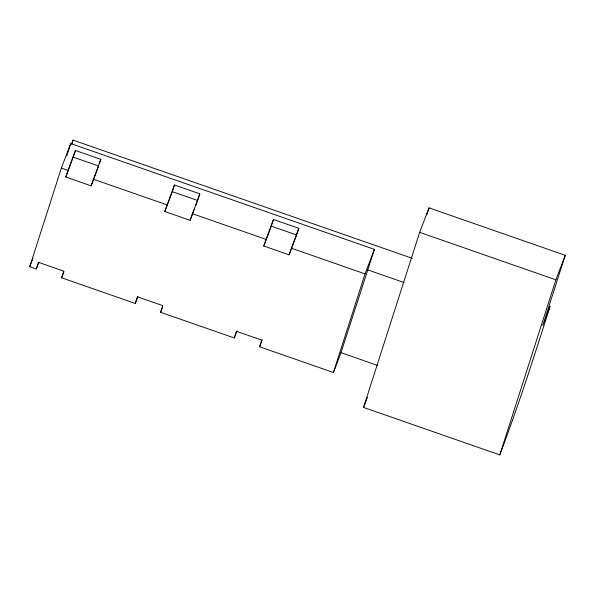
<?xml version="1.0" encoding="UTF-8"?>
<svg xmlns="http://www.w3.org/2000/svg" width="595" height="595" viewBox="0 0 595 595"><rect width="100%" height="100%" fill="white"/><g stroke="black" fill="none" stroke-linecap="round" stroke-linejoin="round"><path stroke-width="0.89" d="M29.75 266.701L61.367 168.065L70.716 143.566L374.396 249.372L341.002 352.679L333.431 372.507L259.599 346.781L261.733 340.117L236.401 331.289L234.266 337.96L160.613 312.293L162.747 305.629L137.415 296.801L135.281 303.472L61.627 277.805L63.762 271.142L38.43 262.313L36.295 268.985L29.75 266.701L33.045 258.081M66.789 155.845L70.716 143.566M71.883 143.626L73.014 140.1L412.402 258.356M98.346 166.868L91.102 185.841L65.77 177.013L75.483 150.513L100.815 159.341L99.477 163.506M65.77 177.013L75.483 150.513M91.102 185.841L100.815 159.341M164.756 211.5L174.469 185L199.801 193.829L197.659 200.5L172.327 191.672L164.756 211.5L190.088 220.329L194.372 209.12M172.327 191.672L174.469 185M190.088 220.329L199.801 193.829M263.741 245.988L271.313 226.16L296.645 234.988L289.073 254.816L263.741 245.988L273.455 219.488L298.787 228.316L296.912 234.155M271.313 226.16L273.455 219.488M289.073 254.816L298.787 228.316M333.431 372.507L365.04 273.871L374.396 249.372M363.545 407.426L419.661 232.355L429.017 207.863L565.25 255.329L542.737 325.569L550.085 306.328C534.265 356.182 518.304 405.991 499.785 454.9L363.545 407.426L367.42 397.296M426.764 214.884L429.017 207.863M499.785 454.9L555.894 279.829L565.25 255.329M71.415 144.287L73.014 140.1M36.295 268.985L38.928 262.083M61.627 277.805L63.933 271.774M135.281 303.472L137.914 296.57M195.688 205.669L197.332 201.363M160.613 312.293L162.584 307.124M234.266 337.96L236.899 331.058M259.599 346.781L262.231 339.886M419.661 232.355L555.894 279.829M73.341 157.184L98.673 166.012M367.554 269.818L403.856 282.469M61.367 168.065L67.912 170.341M93.244 179.169L166.898 204.829M192.23 213.657L265.883 239.316M291.208 248.145L365.04 273.871M341.002 352.679L377.297 365.33"/></g></svg>
